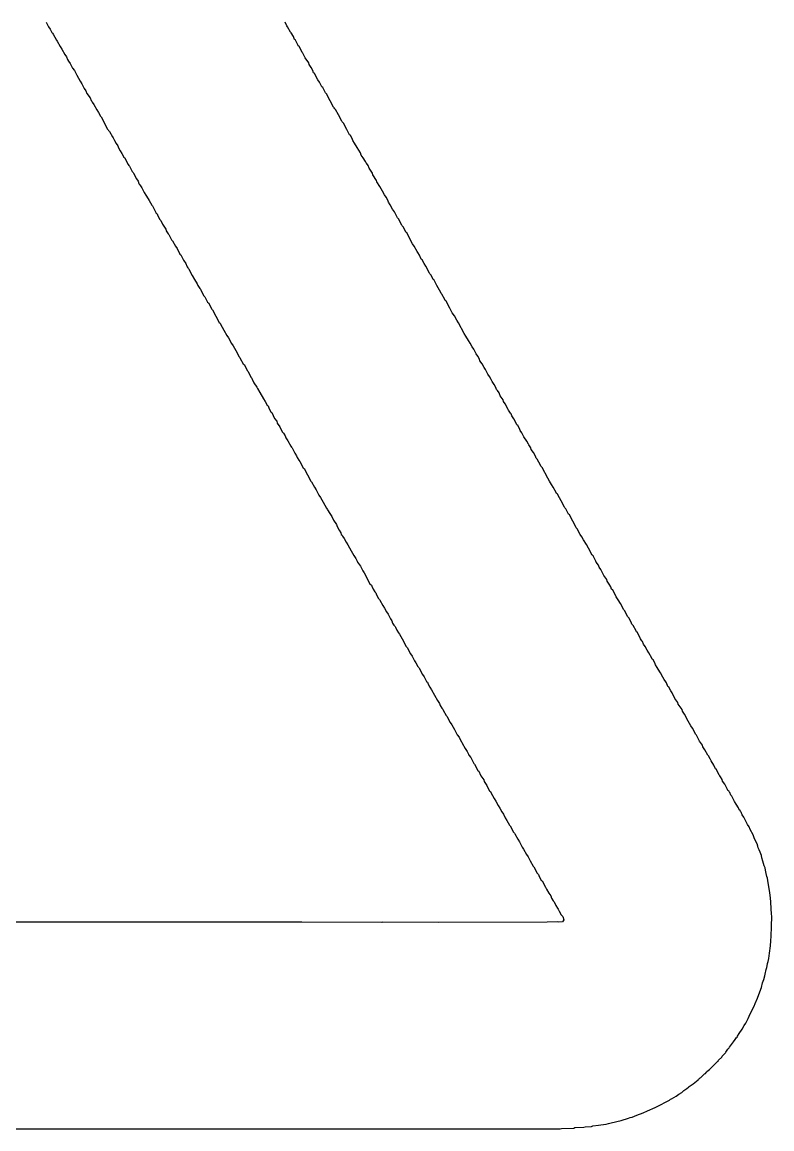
# Model space of a CAD drawing. Header units: inches. Extents: x -0.8 to 10.9, y -0.2 to 6.3.
# Drawn here: x 0.3727 to 0.4529, y 1.2619 to 1.3802 of the extents above; entities that cross this region are included whole.
import ezdxf

# ---------------------------------------------------------------- set-up
doc = ezdxf.new("R2010")
doc.units = ezdxf.units.IN
doc.header["$MEASUREMENT"] = 0
doc.layers.add('Bottom Overlay', color=54, linetype='Continuous')

msp = doc.modelspace()

# ---------------------------------------------------------------- linework, layer by layer
at = {"layer": 'Bottom Overlay'}
for p, q in [((0.37526, 1.38022), (0.37552, 1.37973)), ((0.37552, 1.37973), (0.3757, 1.37946)), ((0.40098, 1.37982), (0.4008, 1.38022)), ((0.40107, 1.37973), (0.40098, 1.37982)), ((0.40138, 1.37915), (0.40107, 1.37973)), ((0.3757, 1.37946), (0.37581, 1.37918)), ((0.37581, 1.37918), (0.37588, 1.37911)), ((0.37588, 1.37911), (0.37592, 1.37902)), ((0.37592, 1.37902), (0.37601, 1.37893)), ((0.37601, 1.37893), (0.37636, 1.37827)), ((0.40147, 1.37906), (0.40138, 1.37915)), ((0.40169, 1.37867), (0.40147, 1.37906)), ((0.40182, 1.37836), (0.40169, 1.37867)), ((0.40191, 1.37827), (0.40182, 1.37836)), ((0.37636, 1.37827), (0.37645, 1.37818)), ((0.37645, 1.37818), (0.37676, 1.3776)), ((0.37676, 1.3776), (0.37694, 1.37734)), ((0.37694, 1.37734), (0.37725, 1.37676)), ((0.40217, 1.37778), (0.40191, 1.37827)), ((0.40222, 1.37769), (0.40217, 1.37778)), ((0.40231, 1.3776), (0.40222, 1.37769)), ((0.40253, 1.37721), (0.40231, 1.3776)), ((0.40262, 1.37698), (0.40253, 1.37721)), ((0.37725, 1.37676), (0.37743, 1.3765)), ((0.37743, 1.3765), (0.37754, 1.37621)), ((0.37754, 1.37621), (0.37765, 1.37605)), ((0.37765, 1.37605), (0.37783, 1.37579)), ((0.40271, 1.3769), (0.40262, 1.37698)), ((0.40297, 1.37641), (0.40271, 1.3769)), ((0.40333, 1.37588), (0.40297, 1.37641)), ((0.37783, 1.37579), (0.37809, 1.3753)), ((0.37809, 1.3753), (0.37827, 1.37504)), ((0.37827, 1.37504), (0.37853, 1.37455)), ((0.40337, 1.3757), (0.40333, 1.37588)), ((0.40359, 1.37535), (0.40337, 1.3757)), ((0.40377, 1.37504), (0.40359, 1.37535)), ((0.40386, 1.37481), (0.40377, 1.37504)), ((0.40394, 1.37473), (0.40386, 1.37481)), ((0.37853, 1.37455), (0.37889, 1.37389)), ((0.37889, 1.37389), (0.37906, 1.37362)), ((0.37906, 1.37362), (0.37933, 1.37313)), ((0.4043, 1.37406), (0.40394, 1.37473)), ((0.40448, 1.3738), (0.4043, 1.37406)), ((0.40474, 1.37331), (0.40448, 1.3738)), ((0.37933, 1.37313), (0.37951, 1.37287)), ((0.37951, 1.37287), (0.37962, 1.37258)), ((0.37962, 1.37258), (0.37995, 1.37211)), ((0.40483, 1.37322), (0.40474, 1.37331)), ((0.40514, 1.37265), (0.40483, 1.37322)), ((0.40523, 1.37256), (0.40514, 1.37265)), ((0.40563, 1.3718), (0.40523, 1.37256)), ((0.37995, 1.37211), (0.38006, 1.37183)), ((0.38006, 1.37183), (0.38013, 1.37176)), ((0.38013, 1.37176), (0.38017, 1.37167)), ((0.38017, 1.37167), (0.38035, 1.37141)), ((0.38035, 1.37141), (0.38066, 1.37083)), ((0.40598, 1.37114), (0.40563, 1.3718)), ((0.38066, 1.37083), (0.38084, 1.37057)), ((0.38084, 1.37057), (0.38106, 1.37017)), ((0.38106, 1.37017), (0.38115, 1.37008)), ((0.38115, 1.37008), (0.38181, 1.36879)), ((0.40607, 1.37105), (0.40598, 1.37114)), ((0.40611, 1.37096), (0.40607, 1.37105)), ((0.4062, 1.37087), (0.40611, 1.37096)), ((0.40651, 1.3703), (0.4062, 1.37087)), ((0.40687, 1.36964), (0.40651, 1.3703)), ((0.40691, 1.36955), (0.40687, 1.36964)), ((0.40704, 1.36941), (0.40691, 1.36955)), ((0.4074, 1.36875), (0.40704, 1.36941)), ((0.38181, 1.36879), (0.3819, 1.36871)), ((0.3819, 1.36871), (0.38194, 1.36862)), ((0.38194, 1.36862), (0.38203, 1.36853)), ((0.38203, 1.36853), (0.38234, 1.36795)), ((0.38234, 1.36795), (0.38243, 1.36786)), ((0.38243, 1.36786), (0.38256, 1.36755)), ((0.40771, 1.36817), (0.4074, 1.36875)), ((0.4078, 1.36809), (0.40771, 1.36817)), ((0.40797, 1.36778), (0.4078, 1.36809)), ((0.40806, 1.36755), (0.40797, 1.36778)), ((0.38256, 1.36755), (0.38274, 1.36724)), ((0.38274, 1.36724), (0.38292, 1.36698)), ((0.38292, 1.36698), (0.383, 1.36676)), ((0.383, 1.36676), (0.38318, 1.36645)), ((0.40824, 1.36729), (0.40806, 1.36755)), ((0.4085, 1.3668), (0.40824, 1.36729)), ((0.40868, 1.36654), (0.4085, 1.3668)), ((0.40886, 1.36623), (0.40868, 1.36654)), ((0.38318, 1.36645), (0.38336, 1.36618)), ((0.38336, 1.36618), (0.38358, 1.36578)), ((0.38358, 1.36578), (0.38367, 1.3657)), ((0.38367, 1.3657), (0.3838, 1.36539)), ((0.3838, 1.36539), (0.38402, 1.36499)), ((0.40895, 1.36601), (0.40886, 1.36623)), ((0.40917, 1.3657), (0.40895, 1.36601)), ((0.40939, 1.3653), (0.40917, 1.3657)), ((0.38402, 1.36499), (0.38411, 1.3649)), ((0.38411, 1.3649), (0.38416, 1.36481)), ((0.38416, 1.36481), (0.38447, 1.36423)), ((0.38447, 1.36423), (0.38455, 1.36415)), ((0.40943, 1.36521), (0.40939, 1.3653)), ((0.4095, 1.36514), (0.40943, 1.36521)), ((0.40968, 1.36488), (0.4095, 1.36514)), ((0.40979, 1.36459), (0.40968, 1.36488)), ((0.41014, 1.36406), (0.40979, 1.36459)), ((0.38455, 1.36415), (0.3846, 1.36406)), ((0.3846, 1.36406), (0.38491, 1.36348)), ((0.38491, 1.36348), (0.38509, 1.36322)), ((0.38509, 1.36322), (0.38515, 1.36297)), ((0.38515, 1.36297), (0.38522, 1.36291)), ((0.41019, 1.36388), (0.41014, 1.36406)), ((0.41059, 1.3633), (0.41019, 1.36388)), ((0.41063, 1.36313), (0.41059, 1.3633)), ((0.41094, 1.36264), (0.41063, 1.36313)), ((0.38522, 1.36291), (0.38526, 1.36282)), ((0.38526, 1.36282), (0.38548, 1.36251)), ((0.38548, 1.36251), (0.38575, 1.36202)), ((0.38575, 1.36202), (0.38593, 1.36171)), ((0.41121, 1.36215), (0.41094, 1.36264)), ((0.41143, 1.36176), (0.41121, 1.36215)), ((0.38593, 1.36171), (0.38597, 1.36162)), ((0.38597, 1.36162), (0.38628, 1.36114)), ((0.38628, 1.36114), (0.38655, 1.36065)), ((0.38655, 1.36065), (0.38664, 1.36056)), ((0.4116, 1.36149), (0.41143, 1.36176)), ((0.41178, 1.36118), (0.4116, 1.36149)), ((0.41187, 1.36096), (0.41178, 1.36118)), ((0.41205, 1.36069), (0.41187, 1.36096)), ((0.41231, 1.36021), (0.41205, 1.36069)), ((0.38664, 1.36056), (0.38703, 1.35981)), ((0.38703, 1.35981), (0.38712, 1.35972)), ((0.38712, 1.35972), (0.38721, 1.3595)), ((0.38721, 1.3595), (0.38743, 1.3591)), ((0.41249, 1.35994), (0.41231, 1.36021)), ((0.4128, 1.35936), (0.41249, 1.35994)), ((0.38743, 1.3591), (0.38752, 1.35901)), ((0.38752, 1.35901), (0.3877, 1.35861)), ((0.3877, 1.35861), (0.38783, 1.35839)), ((0.38783, 1.35839), (0.38805, 1.35808)), ((0.41284, 1.35928), (0.4128, 1.35936)), ((0.41293, 1.35919), (0.41284, 1.35928)), ((0.41329, 1.35852), (0.41293, 1.35919)), ((0.41333, 1.35843), (0.41329, 1.35852)), ((0.41342, 1.35835), (0.41333, 1.35843)), ((0.41368, 1.35786), (0.41342, 1.35835)), ((0.38805, 1.35808), (0.3881, 1.3579)), ((0.3881, 1.3579), (0.38832, 1.35759)), ((0.38832, 1.35759), (0.38836, 1.35751)), ((0.38836, 1.35751), (0.38867, 1.35693)), ((0.41373, 1.35777), (0.41368, 1.35786)), ((0.41382, 1.35768), (0.41373, 1.35777)), ((0.41444, 1.35653), (0.41382, 1.35768)), ((0.38867, 1.35693), (0.38876, 1.35684)), ((0.38876, 1.35684), (0.38907, 1.35627)), ((0.38907, 1.35627), (0.38925, 1.356)), ((0.38925, 1.356), (0.38956, 1.35542)), ((0.41461, 1.35627), (0.41444, 1.35653)), ((0.41492, 1.35569), (0.41461, 1.35627)), ((0.38956, 1.35542), (0.38965, 1.35534)), ((0.38965, 1.35534), (0.38996, 1.35476)), ((0.38996, 1.35476), (0.39018, 1.35441)), ((0.41501, 1.3556), (0.41492, 1.35569)), ((0.41519, 1.35529), (0.41501, 1.3556)), ((0.41537, 1.35489), (0.41519, 1.35529)), ((0.41546, 1.3548), (0.41537, 1.35489)), ((0.41568, 1.35441), (0.41546, 1.3548)), ((0.39018, 1.35441), (0.39029, 1.35412)), ((0.39029, 1.35412), (0.39035, 1.35405)), ((0.39035, 1.35405), (0.3904, 1.35396)), ((0.3904, 1.35396), (0.39049, 1.35387)), ((0.39049, 1.35387), (0.39053, 1.35379)), ((0.39053, 1.35379), (0.39088, 1.35312)), ((0.41585, 1.35414), (0.41568, 1.35441)), ((0.41625, 1.35339), (0.41585, 1.35414)), ((0.39088, 1.35312), (0.39111, 1.35272)), ((0.39111, 1.35272), (0.39142, 1.35224)), ((0.4163, 1.3533), (0.41625, 1.35339)), ((0.41639, 1.35321), (0.4163, 1.3533)), ((0.41661, 1.35281), (0.41639, 1.35321)), ((0.41665, 1.35272), (0.41661, 1.35281)), ((0.41674, 1.35264), (0.41665, 1.35272)), ((0.41705, 1.35206), (0.41674, 1.35264)), ((0.39142, 1.35224), (0.39146, 1.35206)), ((0.39146, 1.35206), (0.39168, 1.35175)), ((0.39168, 1.35175), (0.39177, 1.35166)), ((0.39177, 1.35166), (0.3919, 1.35135)), ((0.3919, 1.35135), (0.39212, 1.35095)), ((0.41745, 1.35131), (0.41705, 1.35206)), ((0.41749, 1.35122), (0.41745, 1.35131)), ((0.41758, 1.35113), (0.41749, 1.35122)), ((0.39212, 1.35095), (0.39221, 1.35086)), ((0.39221, 1.35086), (0.39252, 1.35029)), ((0.39252, 1.35029), (0.39261, 1.3502)), ((0.39261, 1.3502), (0.39297, 1.34954)), ((0.41789, 1.35055), (0.41758, 1.35113)), ((0.41793, 1.35047), (0.41789, 1.35055)), ((0.41802, 1.35038), (0.41793, 1.35047)), ((0.41842, 1.34962), (0.41802, 1.35038)), ((0.39297, 1.34954), (0.39305, 1.34945)), ((0.39305, 1.34945), (0.39376, 1.34812)), ((0.41869, 1.34914), (0.41842, 1.34962)), ((0.41891, 1.34883), (0.41869, 1.34914)), ((0.41917, 1.34834), (0.41891, 1.34883)), ((0.39376, 1.34812), (0.39385, 1.34803)), ((0.39385, 1.34803), (0.3939, 1.34794)), ((0.3939, 1.34794), (0.39425, 1.34728)), ((0.41935, 1.34808), (0.41917, 1.34834)), ((0.41997, 1.34692), (0.41935, 1.34808)), ((0.39425, 1.34728), (0.39456, 1.3467)), ((0.39456, 1.3467), (0.39476, 1.34646)), ((0.39476, 1.34646), (0.39509, 1.34586)), ((0.42015, 1.34666), (0.41997, 1.34692)), ((0.42041, 1.34617), (0.42015, 1.34666)), ((0.39509, 1.34586), (0.39527, 1.3456)), ((0.39527, 1.3456), (0.39553, 1.34511)), ((0.42059, 1.34591), (0.42041, 1.34617)), ((0.42081, 1.34551), (0.42059, 1.34591)), ((0.42099, 1.34524), (0.42081, 1.34551)), ((0.42125, 1.34476), (0.42099, 1.34524)), ((0.39553, 1.34511), (0.39589, 1.34445)), ((0.39589, 1.34445), (0.39598, 1.34436)), ((0.39598, 1.34436), (0.39602, 1.34427)), ((0.39602, 1.34427), (0.39633, 1.34369)), ((0.42143, 1.34449), (0.42125, 1.34476)), ((0.42161, 1.34418), (0.42143, 1.34449)), ((0.42165, 1.344), (0.42161, 1.34418)), ((0.39633, 1.34369), (0.39642, 1.3436)), ((0.39642, 1.3436), (0.39677, 1.34294)), ((0.39677, 1.34294), (0.39686, 1.34285)), ((0.42187, 1.34369), (0.42165, 1.344)), ((0.4221, 1.34329), (0.42187, 1.34369)), ((0.42223, 1.34307), (0.4221, 1.34329)), ((0.42249, 1.34259), (0.42223, 1.34307)), ((0.39686, 1.34285), (0.39699, 1.34254)), ((0.39699, 1.34254), (0.39717, 1.34223)), ((0.39717, 1.34223), (0.39726, 1.34214)), ((0.39726, 1.34214), (0.3973, 1.34205)), ((0.3973, 1.34205), (0.39744, 1.34174)), ((0.39744, 1.34174), (0.39748, 1.34166)), ((0.42267, 1.34232), (0.42249, 1.34259)), ((0.42285, 1.34201), (0.42267, 1.34232)), ((0.42294, 1.34179), (0.42285, 1.34201)), ((0.42316, 1.34148), (0.42294, 1.34179)), ((0.39748, 1.34166), (0.39779, 1.34121)), ((0.39779, 1.34121), (0.39784, 1.34104)), ((0.39784, 1.34104), (0.39812, 1.34062)), ((0.39812, 1.34062), (0.3985, 1.33993)), ((0.42334, 1.34117), (0.42316, 1.34148)), ((0.42342, 1.34095), (0.42334, 1.34117)), ((0.42353, 1.34084), (0.42342, 1.34095)), ((0.42371, 1.34057), (0.42353, 1.34084)), ((0.42382, 1.34028), (0.42371, 1.34057)), ((0.3985, 1.33993), (0.39868, 1.33966)), ((0.39868, 1.33966), (0.3989, 1.33927)), ((0.42413, 1.33984), (0.42382, 1.34028)), ((0.42418, 1.33966), (0.42413, 1.33984)), ((0.42435, 1.3394), (0.42418, 1.33966)), ((0.42466, 1.33882), (0.42435, 1.3394)), ((0.3989, 1.33927), (0.39899, 1.33918)), ((0.39899, 1.33918), (0.39912, 1.33887)), ((0.39912, 1.33887), (0.3993, 1.33856)), ((0.3993, 1.33856), (0.39938, 1.33847)), ((0.39938, 1.33847), (0.39952, 1.33816)), ((0.39952, 1.33816), (0.39969, 1.33785)), ((0.42471, 1.33873), (0.42466, 1.33882)), ((0.42493, 1.33842), (0.42471, 1.33873)), ((0.42497, 1.33834), (0.42493, 1.33842)), ((0.42506, 1.33811), (0.42497, 1.33834)), ((0.39969, 1.33785), (0.39992, 1.33754)), ((0.39992, 1.33754), (0.39996, 1.33736)), ((0.39996, 1.33736), (0.40025, 1.33694)), ((0.40025, 1.33694), (0.40051, 1.33641)), ((0.42528, 1.3378), (0.42506, 1.33811)), ((0.42546, 1.33749), (0.42528, 1.3378)), ((0.42559, 1.33718), (0.42546, 1.33749)), ((0.42568, 1.3371), (0.42559, 1.33718)), ((0.42586, 1.33679), (0.42568, 1.3371)), ((0.40051, 1.33641), (0.40062, 1.33626)), ((0.40062, 1.33626), (0.4008, 1.33599)), ((0.4008, 1.33599), (0.40089, 1.33577)), ((0.40089, 1.33577), (0.40111, 1.33546)), ((0.42595, 1.33657), (0.42586, 1.33679)), ((0.42612, 1.3363), (0.42595, 1.33657)), ((0.42635, 1.3359), (0.42612, 1.3363)), ((0.42666, 1.33541), (0.42635, 1.3359)), ((0.40111, 1.33546), (0.40142, 1.33488)), ((0.40142, 1.33488), (0.40151, 1.33479)), ((0.40151, 1.33479), (0.40155, 1.33471)), ((0.40155, 1.33471), (0.40186, 1.33413)), ((0.42683, 1.3351), (0.42666, 1.33541)), ((0.42688, 1.33502), (0.42683, 1.3351)), ((0.4271, 1.33471), (0.42688, 1.33502)), ((0.42714, 1.33453), (0.4271, 1.33471)), ((0.40186, 1.33413), (0.40204, 1.33386)), ((0.40204, 1.33386), (0.40209, 1.33369)), ((0.40209, 1.33369), (0.40226, 1.33338)), ((0.42736, 1.33422), (0.42714, 1.33453)), ((0.42759, 1.33382), (0.42736, 1.33422)), ((0.42767, 1.3336), (0.42759, 1.33382)), ((0.42776, 1.33351), (0.42767, 1.3336)), ((0.42812, 1.33285), (0.42776, 1.33351)), ((0.40226, 1.33338), (0.4024, 1.33324)), ((0.4024, 1.33324), (0.40275, 1.33258)), ((0.40275, 1.33258), (0.40284, 1.33249)), ((0.40284, 1.33249), (0.40355, 1.33116)), ((0.42816, 1.33276), (0.42812, 1.33285)), ((0.42829, 1.33262), (0.42816, 1.33276)), ((0.42891, 1.33147), (0.42829, 1.33262)), ((0.40355, 1.33116), (0.40364, 1.33108)), ((0.40364, 1.33108), (0.40394, 1.3305)), ((0.42909, 1.33116), (0.42891, 1.33147)), ((0.42931, 1.33077), (0.42909, 1.33116)), ((0.40394, 1.3305), (0.40412, 1.33023)), ((0.40412, 1.33023), (0.40443, 1.32966)), ((0.42949, 1.3305), (0.42931, 1.33077)), ((0.4298, 1.32992), (0.42949, 1.3305)), ((0.42984, 1.32984), (0.4298, 1.32992)), ((0.40443, 1.32966), (0.40461, 1.32939)), ((0.40461, 1.32939), (0.40487, 1.32891)), ((0.40487, 1.32891), (0.40523, 1.32824)), ((0.42993, 1.32975), (0.42984, 1.32984)), ((0.43015, 1.32935), (0.42993, 1.32975)), ((0.43033, 1.32904), (0.43015, 1.32935)), ((0.43068, 1.32837), (0.43033, 1.32904)), ((0.40523, 1.32824), (0.40532, 1.32815)), ((0.40532, 1.32815), (0.40536, 1.32807)), ((0.40536, 1.32807), (0.40558, 1.32767)), ((0.40558, 1.32767), (0.4058, 1.32736)), ((0.43073, 1.32829), (0.43068, 1.32837)), ((0.43082, 1.3282), (0.43073, 1.32829)), ((0.43113, 1.32762), (0.43082, 1.3282)), ((0.43122, 1.32753), (0.43113, 1.32762)), ((0.43157, 1.32687), (0.43122, 1.32753)), ((0.4058, 1.32736), (0.40594, 1.32705)), ((0.40594, 1.32705), (0.40598, 1.32696)), ((0.40598, 1.32696), (0.40629, 1.32652)), ((0.40629, 1.32652), (0.40638, 1.32629)), ((0.40638, 1.32629), (0.4066, 1.3259)), ((0.43179, 1.32647), (0.43157, 1.32687)), ((0.43192, 1.32616), (0.43179, 1.32647)), ((0.4066, 1.3259), (0.40678, 1.32563)), ((0.40678, 1.32563), (0.40682, 1.32545)), ((0.40682, 1.32545), (0.40691, 1.32536)), ((0.40691, 1.32536), (0.40696, 1.32528)), ((0.40696, 1.32528), (0.40713, 1.32501)), ((0.43206, 1.32603), (0.43192, 1.32616)), ((0.43237, 1.32545), (0.43206, 1.32603)), ((0.43254, 1.32519), (0.43237, 1.32545)), ((0.43272, 1.32488), (0.43254, 1.32519)), ((0.40713, 1.32501), (0.40735, 1.32461)), ((0.40735, 1.32461), (0.40753, 1.32435)), ((0.40753, 1.32435), (0.40788, 1.32368)), ((0.43303, 1.32439), (0.43272, 1.32488)), ((0.43325, 1.32399), (0.43303, 1.32439)), ((0.43365, 1.32324), (0.43325, 1.32399)), ((0.40788, 1.32368), (0.40815, 1.3232)), ((0.40815, 1.3232), (0.40837, 1.32289)), ((0.40837, 1.32289), (0.4085, 1.32258)), ((0.43374, 1.32315), (0.43365, 1.32324)), ((0.43405, 1.32258), (0.43374, 1.32315)), ((0.4085, 1.32258), (0.40855, 1.32249)), ((0.40855, 1.32249), (0.40886, 1.32204)), ((0.40886, 1.32204), (0.40912, 1.32156)), ((0.43409, 1.32249), (0.43405, 1.32258)), ((0.43431, 1.32218), (0.43409, 1.32249)), ((0.4344, 1.32196), (0.43431, 1.32218)), ((0.43458, 1.32169), (0.4344, 1.32196)), ((0.4348, 1.32129), (0.43458, 1.32169)), ((0.40912, 1.32156), (0.40926, 1.32134)), ((0.40926, 1.32134), (0.40988, 1.32018)), ((0.43491, 1.32105), (0.4348, 1.32129)), ((0.4352, 1.32063), (0.43491, 1.32105)), ((0.43524, 1.32045), (0.4352, 1.32063)), ((0.43547, 1.32014), (0.43524, 1.32045)), ((0.40988, 1.32018), (0.41005, 1.32001)), ((0.41005, 1.32001), (0.4101, 1.31992)), ((0.4101, 1.31992), (0.41023, 1.31961)), ((0.41023, 1.31961), (0.41041, 1.3193)), ((0.41041, 1.3193), (0.4105, 1.31921)), ((0.4105, 1.31921), (0.41059, 1.31899)), ((0.43564, 1.31983), (0.43547, 1.32014)), ((0.43573, 1.31961), (0.43564, 1.31983)), ((0.43586, 1.31948), (0.43573, 1.31961)), ((0.43604, 1.31917), (0.43586, 1.31948)), ((0.41059, 1.31899), (0.41081, 1.31859)), ((0.41081, 1.31859), (0.4109, 1.3185)), ((0.4109, 1.3185), (0.41094, 1.31841)), ((0.41094, 1.31841), (0.41125, 1.31784)), ((0.43622, 1.31877), (0.43604, 1.31917)), ((0.43644, 1.31846), (0.43622, 1.31877)), ((0.43666, 1.31806), (0.43644, 1.31846)), ((0.43702, 1.3174), (0.43666, 1.31806)), ((0.41125, 1.31784), (0.41143, 1.31757)), ((0.41143, 1.31757), (0.41165, 1.31717)), ((0.41165, 1.31717), (0.41183, 1.31691)), ((0.41183, 1.31691), (0.41209, 1.31642)), ((0.4371, 1.31731), (0.43702, 1.3174)), ((0.43746, 1.31664), (0.4371, 1.31731)), ((0.41209, 1.31642), (0.41222, 1.3162)), ((0.41222, 1.3162), (0.41231, 1.31598)), ((0.41231, 1.31598), (0.41244, 1.31576)), ((0.41244, 1.31576), (0.41258, 1.31562)), ((0.43755, 1.31655), (0.43746, 1.31664)), ((0.43781, 1.31607), (0.43755, 1.31655)), ((0.4379, 1.31585), (0.43781, 1.31607)), ((0.43803, 1.31571), (0.4379, 1.31585)), ((0.43834, 1.31514), (0.43803, 1.31571)), ((0.41258, 1.31562), (0.41262, 1.31554)), ((0.41262, 1.31554), (0.41275, 1.31523)), ((0.41275, 1.31523), (0.41293, 1.31492)), ((0.41293, 1.31492), (0.41306, 1.31478)), ((0.41306, 1.31478), (0.41333, 1.3143)), ((0.43839, 1.31505), (0.43834, 1.31514)), ((0.43848, 1.31496), (0.43839, 1.31505)), ((0.43883, 1.3143), (0.43848, 1.31496)), ((0.41333, 1.3143), (0.41377, 1.31346)), ((0.41377, 1.31346), (0.41386, 1.31337)), ((0.41386, 1.31337), (0.41422, 1.3127)), ((0.43896, 1.31408), (0.43883, 1.3143)), ((0.43903, 1.31401), (0.43896, 1.31408)), ((0.43914, 1.31372), (0.43903, 1.31401)), ((0.43932, 1.31346), (0.43914, 1.31372)), ((0.43954, 1.31306), (0.43932, 1.31346)), ((0.41422, 1.3127), (0.41439, 1.31244)), ((0.41439, 1.31244), (0.41466, 1.31195)), ((0.43972, 1.31279), (0.43954, 1.31306)), ((0.44003, 1.31222), (0.43972, 1.31279)), ((0.44007, 1.31213), (0.44003, 1.31222)), ((0.44016, 1.31204), (0.44007, 1.31213)), ((0.41466, 1.31195), (0.41479, 1.31173)), ((0.41479, 1.31173), (0.41501, 1.31133)), ((0.41501, 1.31133), (0.4151, 1.31124)), ((0.4151, 1.31124), (0.41515, 1.31115)), ((0.41515, 1.31115), (0.4155, 1.31049)), ((0.44034, 1.31173), (0.44016, 1.31204)), ((0.44042, 1.31151), (0.44034, 1.31173)), ((0.4406, 1.31124), (0.44042, 1.31151)), ((0.44087, 1.31076), (0.4406, 1.31124)), ((0.4155, 1.31049), (0.41568, 1.31022)), ((0.41568, 1.31022), (0.41594, 1.30974)), ((0.41594, 1.30974), (0.41603, 1.30965)), ((0.44096, 1.31067), (0.44087, 1.31076)), ((0.44122, 1.31018), (0.44096, 1.31067)), ((0.44133, 1.30994), (0.44122, 1.31018)), ((0.44153, 1.30969), (0.44133, 1.30994)), ((0.41603, 1.30965), (0.41612, 1.30943)), ((0.41612, 1.30943), (0.4163, 1.30912)), ((0.4163, 1.30912), (0.41647, 1.30885)), ((0.41647, 1.30885), (0.41709, 1.3077)), ((0.44158, 1.3096), (0.44153, 1.30969)), ((0.44175, 1.30921), (0.44158, 1.3096)), ((0.44184, 1.30912), (0.44175, 1.30921)), ((0.44206, 1.30872), (0.44184, 1.30912)), ((0.44219, 1.3085), (0.44206, 1.30872)), ((0.41709, 1.3077), (0.41731, 1.30739)), ((0.41731, 1.30739), (0.4174, 1.30717)), ((0.4425, 1.30792), (0.44219, 1.3085)), ((0.44281, 1.30748), (0.4425, 1.30792)), ((0.44286, 1.3073), (0.44281, 1.30748)), ((0.4174, 1.30717), (0.41758, 1.30686)), ((0.41758, 1.30686), (0.41767, 1.30677)), ((0.41767, 1.30677), (0.41771, 1.30668)), ((0.41771, 1.30668), (0.41802, 1.30611)), ((0.44326, 1.30673), (0.44286, 1.3073)), ((0.4433, 1.30655), (0.44326, 1.30673)), ((0.44352, 1.30624), (0.4433, 1.30655)), ((0.44392, 1.30549), (0.44352, 1.30624)), ((0.41802, 1.30611), (0.41811, 1.30602)), ((0.41811, 1.30602), (0.41847, 1.30535)), ((0.41847, 1.30535), (0.41864, 1.30509)), ((0.41864, 1.30509), (0.41891, 1.3046)), ((0.44419, 1.305), (0.44392, 1.30549)), ((0.44436, 1.30473), (0.44419, 1.305)), ((0.41891, 1.3046), (0.41922, 1.30403)), ((0.41922, 1.30403), (0.41942, 1.30378)), ((0.44472, 1.30407), (0.44436, 1.30473)), ((0.44481, 1.30398), (0.44472, 1.30407)), ((0.44503, 1.30358), (0.44481, 1.30398)), ((0.41942, 1.30378), (0.41964, 1.3033)), ((0.41964, 1.3033), (0.41971, 1.30323)), ((0.41971, 1.30323), (0.41975, 1.30314)), ((0.41975, 1.30314), (0.42006, 1.30256)), ((0.44514, 1.30334), (0.44503, 1.30358)), ((0.44543, 1.30292), (0.44514, 1.30334)), ((0.44547, 1.30274), (0.44543, 1.30292)), ((0.44569, 1.30243), (0.44547, 1.30274)), ((0.42006, 1.30256), (0.42028, 1.30226)), ((0.42028, 1.30226), (0.42041, 1.30195)), ((0.42041, 1.30195), (0.42046, 1.30186)), ((0.42046, 1.30186), (0.42066, 1.30161)), ((0.42066, 1.30161), (0.42099, 1.30097)), ((0.446, 1.30186), (0.44569, 1.30243)), ((0.44609, 1.30177), (0.446, 1.30186)), ((0.44627, 1.30146), (0.44609, 1.30177)), ((0.44636, 1.30124), (0.44627, 1.30146)), ((0.42099, 1.30097), (0.42108, 1.30088)), ((0.42108, 1.30088), (0.42143, 1.30022)), ((0.44667, 1.30079), (0.44636, 1.30124)), ((0.44671, 1.30071), (0.44667, 1.30079)), ((0.44684, 1.3004), (0.44671, 1.30071)), ((0.44693, 1.30031), (0.44684, 1.3004)), ((0.44724, 1.29973), (0.44693, 1.30031)), ((0.42143, 1.30022), (0.42152, 1.30013)), ((0.42152, 1.30013), (0.4217, 1.29973)), ((0.4217, 1.29973), (0.42174, 1.29964)), ((0.42174, 1.29964), (0.42205, 1.2992)), ((0.42205, 1.2992), (0.4221, 1.29902)), ((0.44729, 1.29964), (0.44724, 1.29973)), ((0.44737, 1.29955), (0.44729, 1.29964)), ((0.44755, 1.29924), (0.44737, 1.29955)), ((0.4476, 1.29907), (0.44755, 1.29924)), ((0.4221, 1.29902), (0.42238, 1.2986)), ((0.42238, 1.2986), (0.42249, 1.29836)), ((0.42249, 1.29836), (0.42267, 1.29805)), ((0.42267, 1.29805), (0.42276, 1.29796)), ((0.42276, 1.29796), (0.4228, 1.29787)), ((0.44782, 1.29876), (0.4476, 1.29907)), ((0.44813, 1.29818), (0.44782, 1.29876)), ((0.44817, 1.29809), (0.44813, 1.29818)), ((0.44826, 1.29801), (0.44817, 1.29809)), ((0.4483, 1.29792), (0.44826, 1.29801)), ((0.44837, 1.29785), (0.4483, 1.29792)), ((0.4228, 1.29787), (0.42316, 1.29721)), ((0.42316, 1.29721), (0.42334, 1.29694)), ((0.42334, 1.29694), (0.4236, 1.29646)), ((0.44848, 1.29756), (0.44837, 1.29785)), ((0.44857, 1.29747), (0.44848, 1.29756)), ((0.44888, 1.2969), (0.44857, 1.29747)), ((0.44906, 1.29663), (0.44888, 1.2969)), ((0.4236, 1.29646), (0.42378, 1.29619)), ((0.42378, 1.29619), (0.424, 1.29579)), ((0.424, 1.29579), (0.42418, 1.29553)), ((0.44928, 1.29623), (0.44906, 1.29663)), ((0.44937, 1.29601), (0.44928, 1.29623)), ((0.44946, 1.29592), (0.44937, 1.29601)), ((0.4495, 1.29584), (0.44946, 1.29592)), ((0.44957, 1.29577), (0.4495, 1.29584)), ((0.44968, 1.29548), (0.44957, 1.29577)), ((0.42418, 1.29553), (0.42429, 1.29524)), ((0.42429, 1.29524), (0.42435, 1.29517)), ((0.42435, 1.29517), (0.42453, 1.29486)), ((0.42453, 1.29486), (0.4248, 1.29437)), ((0.4248, 1.29437), (0.42489, 1.29429)), ((0.44985, 1.29522), (0.44968, 1.29548)), ((0.45012, 1.29473), (0.44985, 1.29522)), ((0.45027, 1.29444), (0.45012, 1.29473)), ((0.45045, 1.29418), (0.45027, 1.29444)), ((0.42489, 1.29429), (0.42524, 1.29362)), ((0.42524, 1.29362), (0.42533, 1.29353)), ((0.42533, 1.29353), (0.42537, 1.29345)), ((0.42537, 1.29345), (0.42568, 1.29287)), ((0.45056, 1.29389), (0.45045, 1.29418)), ((0.45085, 1.29333), (0.45056, 1.29389)), ((0.451, 1.29291), (0.45085, 1.29333)), ((0.42568, 1.29287), (0.42586, 1.2926)), ((0.42586, 1.2926), (0.42617, 1.29203)), ((0.42617, 1.29203), (0.4263, 1.29181)), ((0.45129, 1.29236), (0.451, 1.29291)), ((0.45136, 1.29212), (0.45129, 1.29236)), ((0.4514, 1.29194), (0.45136, 1.29212)), ((0.4263, 1.29181), (0.42661, 1.29123)), ((0.42661, 1.29123), (0.42679, 1.29097)), ((0.42679, 1.29097), (0.42701, 1.29057)), ((0.45149, 1.29172), (0.4514, 1.29194)), ((0.4516, 1.29148), (0.45149, 1.29172)), ((0.45174, 1.29112), (0.4516, 1.29148)), ((0.4518, 1.29088), (0.45174, 1.29112)), ((0.45189, 1.29052), (0.4518, 1.29088)), ((0.42701, 1.29057), (0.42732, 1.28999)), ((0.42732, 1.28999), (0.42741, 1.2899)), ((0.42741, 1.2899), (0.42776, 1.28924)), ((0.45205, 1.29001), (0.45189, 1.29052)), ((0.45213, 1.28979), (0.45205, 1.29001)), ((0.45218, 1.28957), (0.45213, 1.28979)), ((0.42776, 1.28924), (0.4279, 1.28911)), ((0.4279, 1.28911), (0.42798, 1.28889)), ((0.42798, 1.28889), (0.42821, 1.28849)), ((0.42821, 1.28849), (0.42829, 1.2884)), ((0.45224, 1.2892), (0.45218, 1.28957)), ((0.45233, 1.28889), (0.45224, 1.2892)), ((0.45238, 1.28871), (0.45233, 1.28889)), ((0.45244, 1.28846), (0.45238, 1.28871)), ((0.45266, 1.28714), (0.45244, 1.28846)), ((0.42829, 1.2884), (0.42865, 1.28773)), ((0.42865, 1.28773), (0.42878, 1.28751)), ((0.42878, 1.28751), (0.429, 1.28711)), ((0.429, 1.28711), (0.42922, 1.2868)), ((0.42922, 1.2868), (0.42931, 1.28658)), ((0.42931, 1.28658), (0.42949, 1.28627)), ((0.42949, 1.28627), (0.42958, 1.28618)), ((0.42958, 1.28618), (0.42975, 1.28579)), ((0.45271, 1.28661), (0.45266, 1.28714)), ((0.45275, 1.28612), (0.45271, 1.28661)), ((0.45282, 1.28481), (0.45275, 1.28612)), ((0.42975, 1.28579), (0.42993, 1.28548)), ((0.42993, 1.28548), (0.43002, 1.28539)), ((0.43002, 1.28539), (0.43011, 1.28517)), ((0.43011, 1.28517), (0.43033, 1.28477)), ((0.40259, 1.28399), (0.27784, 1.28399)), ((0.41114, 1.28395), (0.40259, 1.28399)), ((0.41127, 1.28399), (0.41114, 1.28395)), ((0.41723, 1.28397), (0.41127, 1.28399)), ((0.42885, 1.28399), (0.41723, 1.28397)), ((0.42995, 1.28404), (0.42885, 1.28399)), ((0.43009, 1.28399), (0.42995, 1.28404)), ((0.43046, 1.28402), (0.43009, 1.28399)), ((0.43033, 1.28477), (0.43051, 1.28459)), ((0.4306, 1.28424), (0.43046, 1.28402)), ((0.43051, 1.28459), (0.4306, 1.28424)), ((0.45286, 1.28468), (0.45282, 1.28481)), ((0.45284, 1.28351), (0.45286, 1.28468)), ((0.4528, 1.28249), (0.45284, 1.28351)), ((0.45262, 1.28067), (0.45271, 1.28147)), ((0.45271, 1.28147), (0.45275, 1.282)), ((0.45275, 1.282), (0.4528, 1.28249)), ((0.45253, 1.2801), (0.45262, 1.28067)), ((0.45227, 1.27895), (0.45231, 1.27917)), ((0.45231, 1.27917), (0.45236, 1.27934)), ((0.45236, 1.27934), (0.4524, 1.27957)), ((0.4524, 1.27957), (0.45247, 1.27981)), ((0.45247, 1.27981), (0.45253, 1.2801)), ((0.45187, 1.27753), (0.452, 1.27788)), ((0.452, 1.27788), (0.45211, 1.27826)), ((0.45211, 1.27826), (0.45216, 1.27844)), ((0.45216, 1.27844), (0.45227, 1.27895)), ((0.45156, 1.27656), (0.45176, 1.27702)), ((0.45176, 1.27702), (0.45187, 1.27753)), ((0.45107, 1.27532), (0.45131, 1.27587)), ((0.45131, 1.27587), (0.45156, 1.27656)), ((0.45056, 1.27419), (0.45096, 1.27503)), ((0.45096, 1.27503), (0.45107, 1.27532)), ((0.4499, 1.27295), (0.45008, 1.27321)), ((0.45008, 1.27321), (0.45034, 1.2737)), ((0.45034, 1.2737), (0.45056, 1.27419)), ((0.44919, 1.2718), (0.44937, 1.27211)), ((0.44937, 1.27211), (0.44968, 1.27255)), ((0.44968, 1.27255), (0.4499, 1.27295)), ((0.44835, 1.27065), (0.44877, 1.2712)), ((0.44877, 1.2712), (0.44895, 1.27146)), ((0.44895, 1.27146), (0.44906, 1.27162)), ((0.44906, 1.27162), (0.44915, 1.27171)), ((0.44915, 1.27171), (0.44919, 1.2718)), ((0.44715, 1.26923), (0.44751, 1.26958)), ((0.44751, 1.26958), (0.44755, 1.26967)), ((0.44755, 1.26967), (0.44791, 1.27003)), ((0.44791, 1.27003), (0.44795, 1.27011)), ((0.44795, 1.27011), (0.44817, 1.27042)), ((0.44817, 1.27042), (0.4483, 1.27056)), ((0.4483, 1.27056), (0.44835, 1.27065)), ((0.44618, 1.26826), (0.44704, 1.26912)), ((0.44704, 1.26912), (0.44711, 1.26914)), ((0.44711, 1.26914), (0.44715, 1.26923)), ((0.44443, 1.26673), (0.44498, 1.26715)), ((0.44498, 1.26715), (0.44501, 1.26721)), ((0.44501, 1.26721), (0.44509, 1.26726)), ((0.44509, 1.26726), (0.44518, 1.26735)), ((0.44518, 1.26735), (0.44527, 1.26739)), ((0.44527, 1.26739), (0.44567, 1.26779)), ((0.44567, 1.26779), (0.44576, 1.26783)), ((0.44576, 1.26783), (0.44587, 1.26795)), ((0.44587, 1.26795), (0.44591, 1.26803)), ((0.44591, 1.26803), (0.44618, 1.26826)), ((0.44324, 1.2658), (0.44346, 1.26602)), ((0.44346, 1.26602), (0.44377, 1.2662)), ((0.44377, 1.2662), (0.44394, 1.26637)), ((0.44394, 1.26637), (0.44403, 1.26642)), ((0.44403, 1.26642), (0.44443, 1.26673)), ((0.44053, 1.26425), (0.44191, 1.26496)), ((0.44191, 1.26496), (0.44204, 1.26509)), ((0.44204, 1.26509), (0.44213, 1.26513)), ((0.44213, 1.26513), (0.44262, 1.2654)), ((0.44262, 1.2654), (0.44293, 1.26562)), ((0.44293, 1.26562), (0.44324, 1.2658)), ((0.43841, 1.26336), (0.4391, 1.26361)), ((0.4391, 1.26361), (0.43958, 1.26383)), ((0.43958, 1.26383), (0.44038, 1.26418)), ((0.44038, 1.26418), (0.44053, 1.26425)), ((0.43458, 1.26232), (0.43516, 1.26241)), ((0.43516, 1.26241), (0.4354, 1.26248)), ((0.4354, 1.26248), (0.43569, 1.26254)), ((0.43569, 1.26254), (0.43675, 1.26281)), ((0.43675, 1.26281), (0.43752, 1.26305)), ((0.43752, 1.26305), (0.4377, 1.2631)), ((0.4377, 1.2631), (0.43794, 1.26316)), ((0.43794, 1.26316), (0.43817, 1.26325)), ((0.43817, 1.26325), (0.43841, 1.26336)), ((0.20389, 1.26192), (0.43022, 1.2619)), ((0.43022, 1.2619), (0.43035, 1.26195)), ((0.43035, 1.26195), (0.43168, 1.26199)), ((0.43168, 1.26199), (0.43181, 1.26204)), ((0.43181, 1.26204), (0.43274, 1.26208)), ((0.43274, 1.26208), (0.43288, 1.26212)), ((0.43288, 1.26212), (0.43358, 1.26217)), ((0.43358, 1.26217), (0.43372, 1.26221)), ((0.43372, 1.26221), (0.43431, 1.26228)), ((0.43431, 1.26228), (0.43458, 1.26232))]:
    msp.add_line(p, q, dxfattribs=at)

doc.saveas('drawing.dxf')
